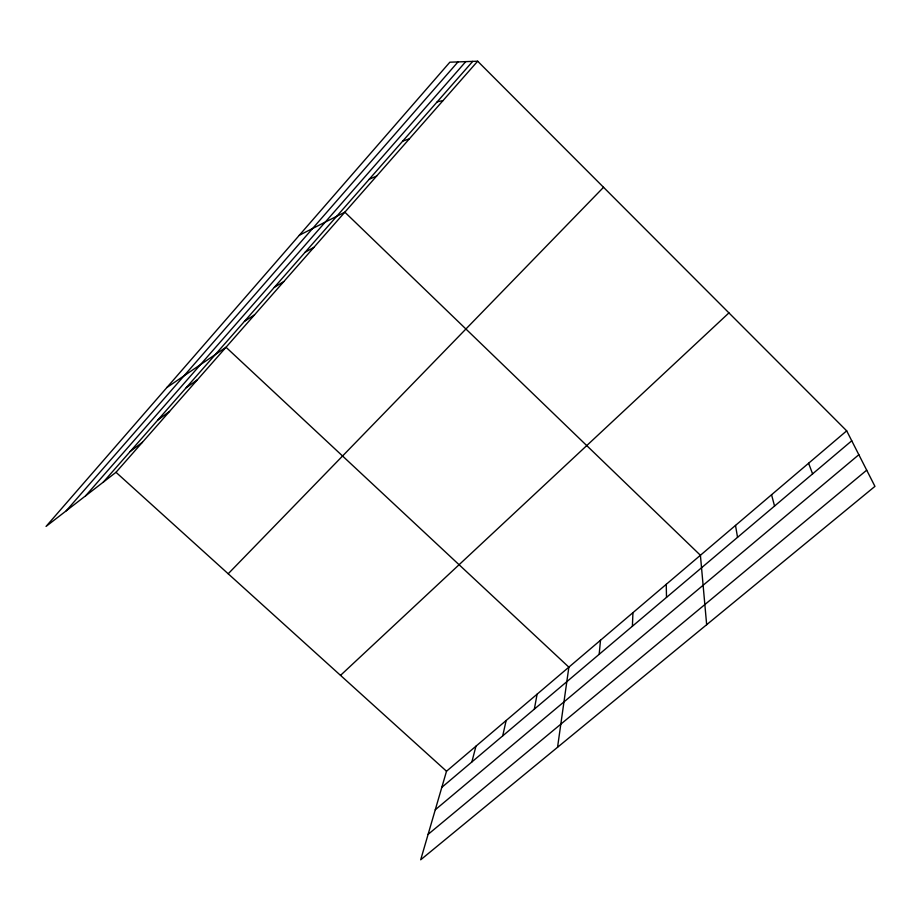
<?xml version="1.0" encoding="UTF-8"?>
<svg xmlns="http://www.w3.org/2000/svg" width="921" height="921" viewBox="0 0 921 921"><rect width="100%" height="100%" fill="white"/><g stroke="black" fill="none" stroke-linecap="round" stroke-linejoin="round"><path stroke-width="1.38" d="M632.393 626.222L632.946 612.661M599.18 654.313L600.492 640.256M557.55 747.288L568.867 667.161L226.013 347.252L166.897 387.499M534.341 709.135L537.104 694.181M502.705 735.879L506.147 720.51M471.863 761.943L475.961 746.194M846.687 430.844L446.512 771.234L420.69 859.788L874.95 486.369L846.687 430.844L477.665 61.212L449.862 62.191L46.05 526.432L116 472.3L477.665 61.212M66.22 510.821L458.013 61.903M85.653 495.786L465.761 61.626M103.325 482.109L472.715 61.385M228.189 573.771L603.543 187.297M340.517 675.369L728.937 312.898M441.815 787.363L851.741 440.779M435.276 809.778L858.844 454.721M428.115 834.357L866.707 470.171M130.206 451.486L142.421 442.264M157.825 420.034L169.556 411.434M186.203 387.718L197.405 379.774M244.445 321.371L254.53 314.832M274.343 287.317L283.818 281.538M305.081 252.308L313.911 247.335M299.36 235.212L344.845 212.175L700.409 555.271L706.66 624.703M369.229 179.25L376.643 176.038M402.707 141.12L409.35 138.852M437.187 101.84L443.013 100.596M116 472.3L446.512 771.234M808.603 463.24L812.598 473.878M771.556 494.75L774.538 506.043M735.511 525.419L737.537 537.334M666.24 584.34L666.505 597.395"/></g></svg>
